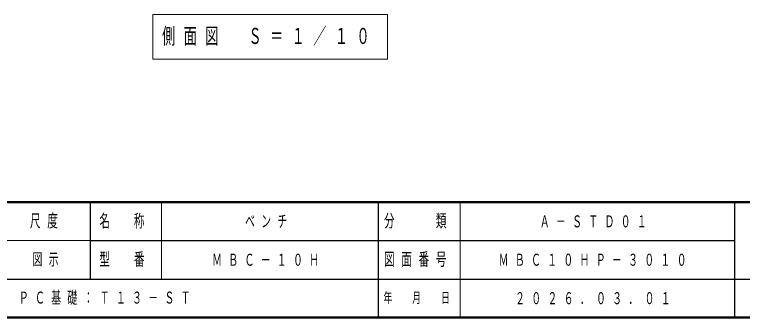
# Model space of a CAD drawing. Units: millimetres on the paper, scale 1:20, with parts at other scales. Extents: x -385 to 0, y 0 to 267.
# Drawn here: x -201.3 to -68.5, y 0 to 55.2 of the extents above; entities that cross this region are included whole.
import ezdxf

# ---------------------------------------------------------------- set-up
doc = ezdxf.new("R2010")
doc.units = ezdxf.units.MM
doc.layers.add('LY_1', color=7, linetype='Continuous', lineweight=25)
doc.layers.add('LY_2', color=7, linetype='Continuous', lineweight=13)
doc.layers.add('LY_3', color=7, linetype='Continuous')
doc.styles.add('ＭＳ ゴシック', font='')
doc.styles.get('ＭＳ ゴシック').set_extended_font_data('MS Gothic')

msp = doc.modelspace()

# ---------------------------------------------------------------- linework, layer by layer
at = {"layer": 'LY_1', "lineweight": 13}
for p, q in [((-176.082, 55.22), (-176.082, 47.087)), ((-133.282, 55.22), (-176.082, 55.22)), ((-133.282, 47.087), (-133.282, 55.22)), ((-176.082, 47.087), (-133.282, 47.087))]:
    msp.add_line(p, q, dxfattribs=at)
at = {"layer": 'LY_2', "lineweight": 50}
for p, q in [((-385, 21), (0, 21)), ((-385, 0), (0, 0))]:
    msp.add_line(p, q, dxfattribs=at)
at = {"layer": 'LY_2', "color": 211, "lineweight": 25}
for p, q in [((-187.5, 21), (-187.5, 7)), ((-135, 21), (-135, 0)), ((-70, 21), (-70, 0)), ((-187.5, 14), (-70, 14)), ((-242.5, 7), (0, 7))]:
    msp.add_line(p, q, dxfattribs=at)
at = {"layer": 'LY_2'}
for p, q in [((-174.5, 21), (-174.5, 7)), ((-120, 21), (-120, 0)), ((-242.5, 14), (-187.5, 14))]:
    msp.add_line(p, q, dxfattribs=at)

# ---------------------------------------------------------------- texts
at = {"layer": 'LY_1', "style": 'ＭＳ ゴシック'}
for s, insert, char_height, attachment_point in [('\\T1.64;\\W0.6;側面図\u3000Ｓ＝１／１０', (-154.682, 51.153), 2.933, 5), ('\\T1.64;\\W0.6;ベンチ', (-159.25, 17.5), 2.199, 4), ('\\T1.64;\\W0.6;Ａ－ＳＴＤ０１', (-105.5, 17.5), 2.199, 4), ('\\T1.64;\\W0.6;図示', (-198, 10.5), 2.199, 4), ('\\T1.64;\\W0.6;ＭＢＣ－１０Ｈ', (-165.25, 10.5), 2.199, 4), ('\\T1.64;\\W0.6;ＭＢＣ１０ＨＰ－３０１０', (-113, 10.5), 2.199, 4), ('\\T1.64;\\W0.6;ＰＣ基礎：Ｔ１３－ＳＴ', (-200.5, 3.5), 2.199, 4), ('\\T1.64;\\W0.6;２０２６．０３．０１', (-110, 3.5), 2.199, 4)]:
    msp.add_mtext(s, dxfattribs=dict(at, insert=insert, char_height=char_height, attachment_point=attachment_point))
at = {"layer": 'LY_2', "color": 4, "attachment_point": 4, "style": 'ＭＳ ゴシック'}
for s, insert, char_height in [('\\T1.64;\\W0.6;尺度', (-198.45, 17.5), 2.346), ('\\T1.64;\\W0.6;名\u3000称', (-185.8, 17.5), 2.346), ('\\T1.64;\\W0.6;分\u3000\u3000類', (-133.9, 17.5), 2.346), ('\\T1.64;\\W0.6;型\u3000番', (-185.8, 10.5), 2.346), ('\\T1.64;\\W0.6;図面番号', (-133.9, 10.5), 2.346), ('\\T1.64;\\W0.6;年\u3000月\u3000日', (-134, 3.5), 1.906)]:
    msp.add_mtext(s, dxfattribs=dict(at, insert=insert, char_height=char_height))
at = {"layer": 'LY_3', "insert": (-198, 10.5), "char_height": 2.199, "attachment_point": 4, "style": 'ＭＳ ゴシック'}
msp.add_mtext('\\T1.64;\\W0.6;図示', dxfattribs=at)

doc.saveas('drawing.dxf')
